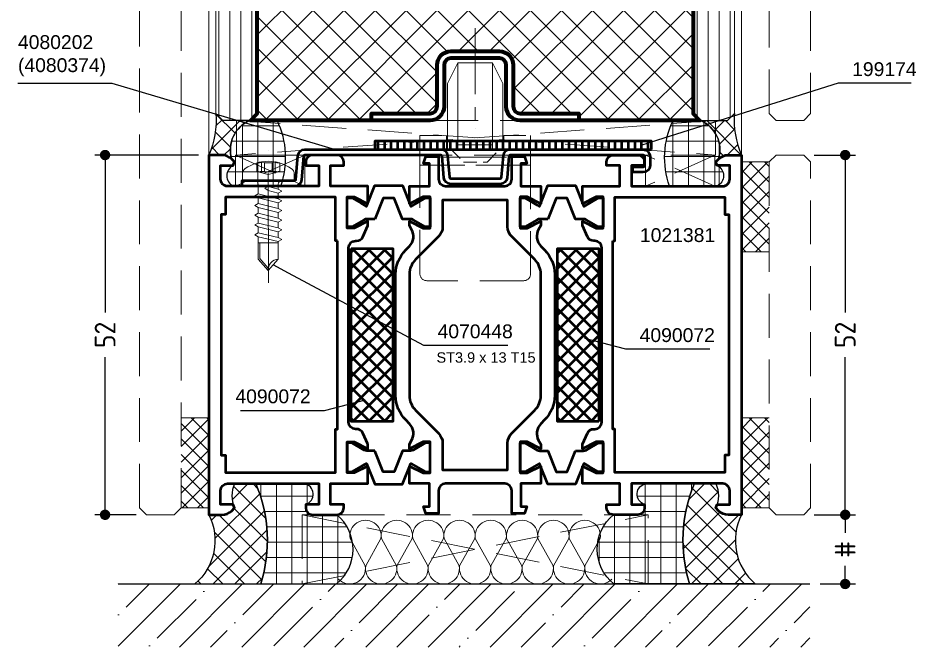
# Model space of a CAD drawing. Header units: millimetres. Extents: x 40 to 170, y 78 to 225.
# Drawn here: x 40.4 to 170.2, y 77.9 to 168.8 of the extents above; entities that cross this region are included whole.
import ezdxf

# ---------------------------------------------------------------- set-up
doc = ezdxf.new("R2010")
doc.units = ezdxf.units.MM
doc.linetypes.add('CENTER', pattern=[50.800000000000004, 31.75, -6.35, 6.35, -6.35])
doc.linetypes.add('HIDDEN', pattern=[9.524999999999999, 6.35, -3.175])
for name, color, linetype, lineweight in [('AM_5', 3, 'Continuous', 25), ('AM_C', 50, 'Continuous', 50), ('AM_S', 80, 'Continuous', 50), ('Cent3', 70, 'CENTER', 18), ('CHide3', 70, 'HIDDEN', 18), ('CHide4', 10, 'HIDDEN', 13), ('Cont2', 2, 'Continuous', 25), ('Cont3', 70, 'Continuous', 18), ('Cont4', 10, 'Continuous', 13)]:
    doc.layers.add(name, color=color, linetype=linetype, lineweight=lineweight)
doc.styles.add('HBS_DIMTEXTSTYLE', font='isocp.shx')
doc.styles.add('SWISSL', font='swissl.ttf')
doc.dimstyles.new('Konstruktionsschnitt 1-1$0', dxfattribs={"dimtxt": 3, "dimasz": 1.5, "dimexe": 1.5, "dimexo": 1.5, "dimgap": 1.5, "dimtad": 0, "dimdsep": 46, "dimtxsty": 'HBS_DIMTEXTSTYLE', "dimblk": 'PUNKT', "dimcen": 0, "dimclrd": 3, "dimclre": 3, "dimclrt": 2, "dimadec": 1, "dimazin": 2, "dimtfac": 0.7, "dimtofl": 0, "dimtmove": 0, "dimatfit": 3, "dimfxl": 0, "dimtolj": 1, "dimtzin": 0, "dimarcsym": 0})
pattern_1 = [(225, (232.3260285917245, 587.9548607418653), (0.1767766952966369, -0.1767766952966369), []), (314.9999999999999, (232.3260285917245, 587.9548607418653), (0.1767766952966369, 0.1767766952966369), [])]
pattern_2 = [(225, (588.4468383843002, -60.14952714508494), (1.347038418160373, -1.347038418160373), []), (315, (588.4468383843002, -60.14952714508494), (1.347038418160373, 1.347038418160373), [])]
pattern_3 = [(270, (588.4468383843002, -60.14952714508494), (2.2225, -3.581334804802809e-16), []), (360, (588.4468383843002, -60.14952714508494), (3.581334804802809e-16, 2.2225), [])]
pattern_4 = [(180, (-106.7504981648923, -0.3340884746119244), (-1.259166020002263e-15, -2.2225), []), (270, (-106.7504981648923, -0.3340884746119244), (2.2225, -1.395254895557513e-15), [])]
pattern_5 = [(225, (-106.7504981648923, -0.3340884746119244), (1.571544821187101, -1.571544821187103), []), (314.9999999999999, (-106.7504981648923, -0.3340884746119244), (1.571544821187103, 1.571544821187101), [])]

# ---------------------------------------------------------------- blocks, each defined once
blk = doc.blocks.new('WS4070448')
at = {"layer": 'Cent3', "ltscale": 0.5}
blk.add_line((8.05132409938463, -14.39948361255352), (8.067256921116496, 4.660640918678553), dxfattribs=at)
at = {"layer": 'CHide4', "ltscale": 0.3}
for p, q in [((7.095590298616457, 1.693974918678634), (7.095590298616457, 3.078670647065735)), ((7.507789093673637, 1.693974918678634), (7.507789093673637, 2.967171702408848)), ((8.626724748559354, 1.693974918678634), (8.626724748559354, 2.967171702408848)), ((9.03892354361642, 1.693974918678634), (9.03892354361642, 3.078670647065735))]:
    blk.add_line(p, q, dxfattribs=at)
for points in [[(6.41725767111646, 2.920991849600028), (6.41725767111646, 1.693974918678606)], [(9.717256171116475, 2.920991849600028), (9.717256171116475, 1.693974918678606)], [(6.41725767111646, 1.693974918678606), (8.067256921116524, 1.251858952129083)], [(9.717256171116475, 1.693974918678606), (8.067256921116524, 1.251858952129083)]]:
    blk.add_lwpolyline(points, dxfattribs=at)
for centre, radius, start, end in [((6.477833716567631, 4.198323827732139), 1.278767547148902, 267.2848457777188, 298.8872446147258), ((8.067256921116524, 5.853135295953763), 2.939692180009696, 250.6988425741186, 289.3011574258814), ((9.656680125665417, 4.198323827732139), 1.278767547148902, 241.1127553852742, 272.7151542222811), ((6.756423984866416, 2.851153472017387), 1.205859026872558, 253.6642630842155, 286.3357369157983), ((8.067256921116638, 11.77548796901581), 10.12822992478941, 264.4947782301543, 275.5052217698424), ((9.378089857366632, 2.851153472017955), 1.205859026873062, 253.6642630842089, 286.3357369157813)]:
    blk.add_arc(centre, radius, start, end, dxfattribs=at)
at = {"layer": 'Cont4'}
for p, q in [((6.617256921116478, -8.639359081321516), (6.617256921116478, -11.00311480052579)), ((6.617256921116478, -8.639359081321516), (9.51725692111657, -8.639359081321516)), ((9.51725692111657, -11.00311480052579), (9.51725692111657, -8.639359081321516)), ((6.617256921116478, -11.00311480052579), (8.067256921116524, -12.63935908132152)), ((8.067256921116524, -12.63935908132152), (9.51725692111657, -11.00311480052579))]:
    blk.add_line(p, q, dxfattribs=at)
blk.add_lwpolyline([(11.39017358778315, 2.114399939326205, 0.3148562194916155), (4.744340254449895, 2.114399939326205, 0.244911807885714), (4.317256921116524, 1.294786315076664), (4.317256921116524, 0.3606409186785697), (11.81725692111652, 0.3606409186785697), (11.81725692111652, 1.294786315076664, 0.244911807885716), (11.39017358778315, 2.114399939326205, 0.1382912330068625)], format="xyb", dxfattribs=at)
for points in [[(6.117256921116507, -1.139359081321317), (6.617256921116507, -1.428034215916085), (8.067256921116552, -1.08419660353465), (8.567256921116552, -0.707357978585577), (8.067256921116552, -0.5068463343449991), (6.617256921116507, -0.8506839467264342)], [(6.117256921116478, -2.539359081321294), (6.617256921116478, -2.828034215916063), (9.517256921116598, -2.140358991153079), (10.0172569211166, -1.851683856558196), (9.517256921116598, -1.563008721963428), (6.617256921116478, -2.250683946726411)], [(6.117256921116478, -3.939359081321271), (6.617256921116478, -4.22803421591604), (9.517256921116598, -3.540358991153056), (10.0172569211166, -3.251683856558287), (9.517256921116598, -2.963008721963405), (6.617256921116478, -3.650683946726502)], [(6.117256921116478, -5.339359081321362), (6.617256921116478, -5.628034215916131), (9.51725692111657, -4.940358991153147), (10.01725692111657, -4.651683856558265), (9.51725692111657, -4.363008721963496), (6.617256921116478, -5.05068394672648)], [(6.117256921116478, -6.739359081321339), (6.617256921116478, -7.028034215916108), (9.51725692111657, -6.340358991153124), (10.01725692111657, -6.051683856558356), (9.51725692111657, -5.763008721963473), (6.617256921116478, -6.450683946726571)], [(6.117256921116478, -8.13935908132143), (6.617256921116478, -8.428034215916199), (9.51725692111657, -7.740358991153215), (10.01725692111657, -7.451683856558333), (9.51725692111657, -7.163008721963564), (6.617256921116478, -7.850683946726548)]]:
    blk.add_lwpolyline(points, close=True, dxfattribs=at)
for points in [[(6.617256921116478, -0.1393590813214303), (6.617256921116507, -0.8506839467264342)], [(9.51725692111657, -0.1393590813214303), (9.517256921116598, -1.563008721963428)], [(6.617256921116507, -1.428034215916085), (6.617256921116507, -1.850683946726662)], [(6.617256921116507, -1.428034215915972), (6.617256921116478, -2.250683946726411)], [(6.617256921116507, -1.428034215916085), (6.617256921116478, -2.250683946726411)], [(9.517256921116598, -2.140358991153079), (9.517256921116598, -2.963008721963405)], [(6.617256921116478, -2.828034215916063), (6.617256921116478, -3.650683946726389)], [(9.517256921116598, -3.540358991153056), (9.51725692111657, -4.363008721963496)], [(6.617256921116478, -4.22803421591604), (6.617256921116478, -5.05068394672648)], [(9.51725692111657, -4.940358991153147), (9.51725692111657, -5.763008721963473)], [(6.617256921116478, -5.628034215916131), (6.617256921116478, -6.450683946726457)], [(9.51725692111657, -6.340358991153124), (9.51725692111657, -7.163008721963564)], [(6.617256921116478, -7.028034215916108), (6.617256921116478, -7.850683946726548)], [(9.51725692111657, -7.740358991153215), (9.51725692111657, -8.63935908132143)], [(6.617256921116478, -8.428034215916199), (6.617256921116478, -8.63935908132143)], [(9.26725692111657, -8.63935908132143), (9.26725692111657, -10.88653788598694), (8.100687889319289, -12.28495534589953)], [(6.617256921116478, -9.828034215916176), (6.617256921116478, -10.65068394672662)], [(9.51725692111657, -9.140358991153192), (9.51725692111657, -9.963008721963632)]]:
    blk.add_lwpolyline(points, dxfattribs=at)
for centre, radius, start, end in [((6.117256921116478, -0.1393590813214303), 0.5, 0, 90), ((10.01725692111657, -0.1393590813214303), 0.5, 90, 180), ((6.60877064716945, -12.47123468863523), 1.46814441479989, 353.4243546898833, 89.66881296982747)]:
    blk.add_arc(centre, radius, start, end, dxfattribs=at)
blk = doc.blocks.new('PUNKT')
at = {"color": 0, "linetype": 'Continuous'}
blk.add_line((-0.5, 0), (-1, 0), dxfattribs=at)
at = {"color": 0, "linetype": 'Continuous', "const_width": 0.5}
blk.add_lwpolyline([(-0.25, 0, 1), (0.25, 0, 1)], format="xyb", close=True, dxfattribs=at)
blk = doc.blocks.new('*D18')
at = {"layer": 'AM_5', "color": 3, "lineweight": -2, "transparency": 16777216}
for p, q in [((155.4564788513501, 148.9751179705628), (161.4564788513503, 148.9751179705628)), ((159.9564788513503, 147.4751179705628), (159.9564788513503, 126.2154285514222)), ((159.9564788513503, 98.4751179705608), (159.9564788513503, 119.7352513860679)), ((155.4564788513502, 96.9751179705608), (161.4564788513503, 96.97511797056079))]:
    blk.add_line(p, q, dxfattribs=at)
at = {"layer": 'AM_5', "color": 3, "lineweight": -2, "transparency": 16777216, "xscale": 1.5, "yscale": 1.5, "zscale": 1.5}
for p, rotation in [((159.9564788513503, 148.9751179705628), 90), ((159.9564788513503, 96.9751179705608), 270)]:
    blk.add_blockref('PUNKT', p, dxfattribs=dict(at, rotation=rotation))
at = {"layer": 'AM_5', "color": 2, "transparency": 16777216, "insert": (159.9564788513502, 122.975339968745), "char_height": 3, "attachment_point": 5, "rotation": 90, "style": 'HBS_DIMTEXTSTYLE'}
blk.add_mtext('\\A1;52', dxfattribs=at)
blk = doc.blocks.new('ESG 6_V')
at = {"layer": 'Cont3'}
h = blk.add_hatch(dxfattribs=at)
h.set_pattern_fill('LINE', color=256, scale=0.5, angle=89.99999999999999, style=0)
h.set_pattern_definition([(90, (-305.9269150891612, -507.866033323357), (-1.5875, 4.497021500008084e-16), [])])
h.paths.add_polyline_path([(3.000000000000057, 54.50135724474069), (3, 1), (2, 0), (-2, 0), (-3, 1), (-2.999999999999943, 54.50135724474057)])
blk.add_lwpolyline([(3.000000000000057, 54.50135724474069), (3, 1), (2, 0), (-2, 0), (-3, 1), (-2.999999999999943, 54.50135724474057)], dxfattribs=at)
blk = doc.blocks.new('AL_ABH_24')
at = {"layer": 'Cont4'}
h = blk.add_hatch(dxfattribs=at)
h.set_pattern_fill('ANSI37', color=256, scale=2, angle=-180, style=0)
h.set_pattern_definition(pattern_1)
h.paths.add_polyline_path([(-12, -4.500000000000057), (-11.75, -4.500000000000057), (-11.75, -0.5000000000000568), (-12, -0.5000000000000568)])
h = blk.add_hatch(dxfattribs=at)
h.set_pattern_fill('ANSI37', color=256, scale=2, angle=-180, style=0)
h.set_pattern_definition(pattern_1)
h.paths.add_polyline_path([(12, -0.5), (11.75, -0.5), (11.75, -4.5), (12, -4.5)])
at = {"layer": 'Cont3'}
for points in [[(11.75, -4.5), (11.75, 0), (-11.75, -5.684341886080801e-14), (-11.75, -4.500000000000057), (-10.17916262542713, -5.126770074544822), (-9.250000000000004, -8.000000000000057), (9.25, -8), (10.17916262542713, -5.126770074544766)], [(11.25, -4.161170208908629), (11.25, -0.5), (-11.25, -0.5000000000000568), (-11.25, -4.161170208908686), (-9.775696835389798, -4.749422767284102), (-8.886198386153982, -7.500000000000057), (8.886198386153978, -7.5), (9.775696835389795, -4.749422767284159)]]:
    blk.add_lwpolyline(points, close=True, dxfattribs=at)
at = {"layer": 'Cont4'}
for points in [[(-11.75, -0.5000000000000568), (-11.75, -4.500000000000057), (-12, -4.500000000000057), (-12, -0.5000000000000568)], [(11.75, -0.5), (11.75, -4.5), (12, -4.5), (12, -0.5)]]:
    blk.add_lwpolyline(points, close=True, dxfattribs=at)
blk = doc.blocks.new('PL30_Glas_76_SYM_NGFK')
at = {"layer": 'Cont3', "lineweight": 70}
h = blk.add_hatch(dxfattribs=at)
h.set_pattern_fill('LINE', color=256, angle=90, style=0)
h.set_pattern_definition([(90, (-271.4269150891612, -507.8660333233571), (-3.175, 1.944126793646423e-16), [])])
h.paths.add_polyline_path([(-7.500000000000114, 54.50135724474046), (-7.499999999999993, 17), (7.500000000000007, 16.99999999999989), (7.499999999999886, 54.50135724474046)])
at = {"layer": 'Cont4'}
h = blk.add_hatch(dxfattribs=at)
h.set_pattern_fill('ANSI37', color=256, scale=0.5, angle=-2.544443745170813e-14, style=0)
h.set_pattern_definition([(45.00000000000002, (-338.9549189137359, -274.6219251224307), (2.245064030267289, -2.245064030267288), []), (315, (-338.9549189137359, -274.6219251224307), (-2.245064030267288, -2.245064030267289), [])])
h.paths.add_polyline_path([(-31.50000000000005, 30.5), (-31.25000000000016, 30.5), (-29.67916262542717, 29.87322992545523), (-28.75000000000006, 27), (-10.24999999999993, 27), (-9.320837374572925, 29.87322992545512), (-7.749999999999936, 30.5), (-7.499999999999993, 30.5), (-7.499999999999993, 17), (7.500000000000007, 16.99999999999989), (7.5, 30.49999999999989), (7.75, 30.49999999999989), (9.320837374572875, 29.87322992545512), (10.25, 26.99999999999989), (28.75, 26.99999999999989), (29.67916262542713, 29.87322992545512), (31.25000000000012, 30.49999999999989), (31.50000000000001, 30.49999999999989), (31.50000000000001, 1), (32.50000000000001, 0), (15, 0), (15, 1), (6.5, 1, -0.4142135623730951), (5.500000000000014, 2), (5.500000000000014, 7.999999999999886, 0.4142135623730951), (3.500000000000014, 9.999999999999886), (-3.499999999999996, 9.999999999999886, 0.4142135623730951), (-5.499999999999996, 7.999999999999886), (-5.499999999999993, 2, -0.4142135623730951), (-6.499999999999993, 1), (-14.99999999999999, 1), (-14.99999999999999, 0), (-32.50000000000006, 0), (-31.50000000000005, 1.000000000000114)])
at = {"layer": 'Cont3', "lineweight": 70}
for points in [[(-7.500000000000114, 54.50135724474046), (-7.499999999999993, 17), (7.500000000000007, 16.99999999999989), (7.499999999999886, 54.50135724474046)], [(-31.50000000000005, 36.99999999998511), (-31.50000000000005, 0.999999999985107), (-32.50000000000006, 0), (-14.99999999999999, 0)], [(15, 0), (32.50000000000001, 0), (31.50000000000001, 0.999999999985107), (31.50000000000001, 36.99999999998511)]]:
    blk.add_lwpolyline(points, dxfattribs=at)
blk.add_lwpolyline([(15, 0), (15, 1), (6.5, 1, -0.414213562373095), (5.500000000000014, 2), (5.500000000000014, 7.999999999999886, 0.414213562373095), (3.500000000000014, 9.999999999999886), (-3.499999999999996, 9.999999999999886, 0.414213562373095), (-5.499999999999996, 7.999999999999886), (-5.499999999999993, 2, -0.414213562373095), (-6.499999999999993, 1), (-14.99999999999999, 1), (-14.99999999999999, 0), (-6.499999999999993, 0, 0.414213562373095), (-4.499999999999993, 2), (-4.499999999999996, 7.999999999999886, -0.414213562373095), (-3.499999999999996, 8.999999999999886), (3.500000000000014, 8.999999999999886, -0.414213562373095), (4.500000000000014, 7.999999999999886), (4.500000000000014, 2, 0.414213562373095), (6.5, 0)], format="xyb", close=True, dxfattribs=at)
at = {"xscale": -1}
blk.add_blockref('ESG 6_V', (-34.50000000000006, -5.684341886080801e-13), dxfattribs=at)
blk.add_blockref('ESG 6_V', (34.50000000000001, -1.13686837721616e-13))
at = {"layer": 'Cont3', "lineweight": 70, "xscale": -1}
blk.add_blockref('AL_ABH_24', (-19.50000000000005, 35), dxfattribs=at)
at = {"layer": 'Cont3', "lineweight": 70}
blk.add_blockref('AL_ABH_24', (19.50000000000001, 34.99999999999989), dxfattribs=at)
blk = doc.blocks.new('PL_VERSCH_F_W1_VERD')
at = {"layer": 'Cent3', "ltscale": 0.3}
blk.add_line((-5, -1.149999999994179), (5.000000000000007, -1.149999999994179), dxfattribs=at)
blk.add_lwpolyline([(1.4210854715202e-14, 17.5), (0, 2.988143633357822), (0, 2.988143633357822)], dxfattribs=at)
at = {"layer": 'CHide4', "ltscale": 0.5}
for points in [[(-7.999999999998636, 2), (-4.149999999998727, 2), (-4.149999999998727, 0), (-7.999999999998636, 0)], [(4.150000000001455, 2), (8, 2), (8.000000000000007, 0), (4.150000000001462, 0)], [(-7.999999999998636, 1.091393642127514e-11), (8.000000000000007, 0), (8.000000000000007, -2.300000000001091), (-8, -2.300000000001091)]]:
    blk.add_lwpolyline(points, close=True, dxfattribs=at)
at = {"layer": 'CHide4', "ltscale": 0.3}
blk.add_lwpolyline([(3.550000000004736, 1.818989403545856e-12), (-3.549999999996771, 1.818989403545856e-12), (-1.699999999996862, -1.850000000000364), (1.700000000003691, -1.850000000000364)], close=True, dxfattribs=at)
at = {"layer": 'CHide4'}
blk.add_lwpolyline([(-8, -2.300000000001091), (8.000000000000007, -2.300000000001091), (8.000000000000007, -18.00000000000006, -0.414213562373095), (7.000000000000007, -19.00000000000006), (-7, -19.00000000000006, -0.414213562373095), (-7.999999999999993, -18.00000000000006)], format="xyb", close=True, dxfattribs=at)
at = {"layer": 'Cont3'}
for points in [[(-4, 0), (-2.498889300106839, 0), (-2.498889300106839, 12.5), (-4, 9.498484848485532)], [(-2.498889300106839, 12.5), (2.498889300106846, 12.5), (2.498889300106839, 0.6276951937343256), (-2.498889300106839, 0.6276951937343256)], [(4.000000000000007, 0), (2.498889300106846, 0), (2.498889300106846, 12.5), (4, 9.498484848485532)]]:
    blk.add_lwpolyline(points, close=True, dxfattribs=at)
blk = doc.blocks.new('*D31')
at = {"layer": 'AM_5', "color": 3, "lineweight": -2, "transparency": 16777216}
for p, q in [((66.45647861572289, 148.9751179705628), (51.4564786157229, 148.9751179705629)), ((52.9564786157229, 147.4751179705629), (52.95647861572289, 126.21520655324)), ((52.95647861572289, 98.47511797056285), (52.95647861572289, 119.7350293878857)), ((57.45647861572289, 96.97511797056285), (51.45647861572289, 96.97511797056285))]:
    blk.add_line(p, q, dxfattribs=at)
at = {"layer": 'AM_5', "color": 3, "lineweight": -2, "transparency": 16777216, "xscale": 1.5, "yscale": 1.5, "zscale": 1.5}
for p, rotation in [((52.9564786157229, 148.9751179705629), 90), ((52.95647861572289, 96.97511797056285), 270)]:
    blk.add_blockref('PUNKT', p, dxfattribs=dict(at, rotation=rotation))
at = {"layer": 'AM_5', "color": 2, "transparency": 16777216, "insert": (52.95647861572287, 122.9751179705628), "char_height": 3, "attachment_point": 5, "rotation": 90, "style": 'HBS_DIMTEXTSTYLE'}
blk.add_mtext('\\A1;52', dxfattribs=at)
blk = doc.blocks.new('*S125')
at = {"layer": 'AM_5', "color": 3}
for p, q in [((40.36245281803109, 159.3636660231898), (53.95647861572287, 159.3636660231898)), ((53.95647861572287, 159.3636660231898), (83.83311948576839, 150.487121325693))]:
    blk.add_line(p, q, dxfattribs=at)
at = {"layer": 'AM_5', "color": 3, "linetype": 'Continuous'}
blk.add_line((83.83311948576839, 150.4871213256929), (86.22958522563994, 149.7751157374972), dxfattribs=at)
at = {"layer": 'AM_5', "color": 2, "insert": (40.36245281803109, 160.3636660231898), "char_height": 2, "attachment_point": 7, "style": 'SWISSL'}
blk.add_mtext('4080202\\P(4080374)', dxfattribs=at)
blk = doc.blocks.new('*S126')
at = {"layer": 'AM_5', "color": 3}
for p, q in [((158.9564788513502, 159.3636660231898), (132.8003096831107, 151.1162616008103)), ((169.4778637800671, 159.3636660231898), (158.9564788513502, 159.3636660231898))]:
    blk.add_line(p, q, dxfattribs=at)
at = {"layer": 'AM_5', "color": 3, "linetype": 'Continuous'}
blk.add_line((132.8003096831107, 151.1162616008103), (130.4160276578453, 150.3644642717407), dxfattribs=at)
at = {"layer": 'AM_5', "color": 2, "insert": (160.9564788513502, 160.3636660231897), "char_height": 2, "attachment_point": 7, "style": 'SWISSL'}
blk.add_mtext('199174', dxfattribs=at)
blk = doc.blocks.new('*S127')
at = {"layer": 'AM_5', "color": 3, "linetype": 'Continuous'}
blk.add_line((79.48206625549724, 131.9142675801369), (77.27752009577563, 133.0932401114779), dxfattribs=at)
at = {"layer": 'AM_5', "color": 3}
for p, q in [((99.02481944021963, 121.4629694342753), (79.48206625549724, 131.9142675801369)), ((111.1701011781694, 121.4629694342753), (99.02481944021963, 121.4629694342753))]:
    blk.add_line(p, q, dxfattribs=at)
at = {"layer": 'AM_5', "color": 2, "insert": (101.0248194402196, 122.4629694342753), "char_height": 2, "attachment_point": 7, "style": 'SWISSL'}
blk.add_mtext('4070448', dxfattribs=at)
blk = doc.blocks.new('ZAHL links')
at = {"layer": 'AM_5', "color": 2, "style": 'SWISSL'}
blk.add_attdef('XXX', (1.84597157883707, -2.499647748309663), '', height=1.5, dxfattribs=at)
blk = doc.blocks.new('*S128')
at = {"layer": 'AM_5', "color": 3, "linetype": 'Continuous'}
blk.add_line((124.718315360287, 121.8276662903996), (122.2980029885763, 122.4538356152185), dxfattribs=at)
at = {"layer": 'AM_5', "color": 3}
for p, q in [((128.240134407917, 120.9165214807607), (124.718315360287, 121.8276662903996)), ((140.3759117331037, 120.9165214807607), (128.240134407917, 120.9165214807607))]:
    blk.add_line(p, q, dxfattribs=at)
at = {"layer": 'AM_5', "color": 2, "insert": (130.240134407917, 121.9165214807607), "char_height": 2, "attachment_point": 7, "style": 'SWISSL'}
blk.add_mtext('4090072', dxfattribs=at)
blk = doc.blocks.new('*S129')
at = {"layer": 'AM_5', "color": 3}
for p, q in [((84.6728228235296, 112.0702071743939), (88.19464187115965, 112.9813519840328)), ((72.5370454983429, 112.0702071743939), (84.6728228235296, 112.0702071743939))]:
    blk.add_line(p, q, dxfattribs=at)
at = {"layer": 'AM_5', "color": 3, "linetype": 'Continuous'}
blk.add_line((88.19464187115965, 112.9813519840328), (90.61495424287034, 113.6075213088517), dxfattribs=at)
at = {"layer": 'AM_5', "color": 2, "insert": (82.6728228235296, 113.0702071743939), "char_height": 2, "attachment_point": 9, "style": 'SWISSL'}
blk.add_mtext('4090072', dxfattribs=at)
blk = doc.blocks.new('*D54')
at = {"layer": 'AM_5', "color": 3, "lineweight": -2, "transparency": 16777216}
for p, q in [((155.4564788513502, 96.9751179705608), (161.4564788513502, 96.97511797056079)), ((159.9564788513502, 95.4751179705608), (159.9564788513502, 94.37511797056285)), ((159.9564788513502, 88.47511797056285), (159.9564788513502, 89.57511797056284)), ((156.3579470239667, 86.97511797056285), (161.4564788513502, 86.97511797056283))]:
    blk.add_line(p, q, dxfattribs=at)
at = {"layer": 'AM_5', "color": 3, "lineweight": -2, "transparency": 16777216, "xscale": 1.5, "yscale": 1.5, "zscale": 1.5}
for p, rotation in [((159.9564788513502, 96.9751179705608), 90), ((159.9564788513502, 86.97511797056285), 270)]:
    blk.add_blockref('PUNKT', p, dxfattribs=dict(at, rotation=rotation))
at = {"layer": 'AM_5', "color": 2, "transparency": 16777216, "insert": (159.9564788513502, 91.97511797056286), "char_height": 3, "attachment_point": 5, "rotation": 90, "style": 'HBS_DIMTEXTSTYLE'}
blk.add_mtext('\\A1;#', dxfattribs=at)
blk = doc.blocks.new('WI1021381')
for points in [[(23.00000000000003, 10.20044399636404), (22.26645320713587, 11.81424694066521, 0.2941076150573526), (21.35608672967325, 12.40044399636403), (21.20000000000002, 12.40044399636403, -0.414213562373095), (20.20000000000002, 13.40044399636403), (20.20000000000003, 38.60044399636404, -0.414213562373095), (21.20000000000003, 39.60044399636404), (21.35608672967327, 39.60044399636404, 0.2941076150573527), (22.26645320713587, 40.18664105206286), (23.00000000000003, 41.80044399636403), (23.00000000000003, 42.45044499636401), (21.00000000000003, 41.45044499636401), (20.00000000000003, 41.45044499636401), (20.00000000000003, 45.95044499636401), (21.00000000000003, 45.95044499636401), (23.00000000000003, 44.95044499636401), (23.00000000000003, 47.50044399636402), (17.60000000000002, 47.50044399636402), (17.60000000000002, 50.50044399636402), (19.50000000000003, 50.50044399636402), (19.50000000000003, 51.00044399636402, 0.414213562373095), (18.50000000000003, 52.00044399636402), (15.00000000000006, 52.00044399636402, 0.414213562373095), (14.00000000000006, 51.00044399636402), (14.00000000000006, 50.50044399636402), (15.90000000000003, 50.50044399636402), (15.90000000000003, 47.50044399636402), (2.700000000000074, 47.50044399636399, -0.4142135623731083), (1.700000000000074, 48.50044399636405), (1.700000000000045, 50.50044399636399), (3.500000000000028, 50.50044399636399), (3.712132034356216, 51.01257603071982), (3.310050506339053, 51.41465755873696, 0.198912367379658), (1.895836943965719, 52.00044399636399), (2.842170943040401e-14, 52.00044399636399), (2.842170943040401e-14, 0.0004439963640194833), (1.895836943965719, 0.0004439963640194833, 0.198912367379658), (3.310050506339053, 0.5862304339910551), (3.712132034356216, 0.9883119620081899), (3.500000000000028, 1.500443996364019), (1.700000000000045, 1.500443996364019), (1.700000000000074, 3.500443996363963, -0.4142135623731083), (2.700000000000074, 4.500443996364019), (15.90000000000003, 4.500443996364019), (15.90000000000003, 1.500443996364019), (14.00000000000006, 1.500443996364048), (14.00000000000006, 1.000443996364019, 0.414213562373095), (15.00000000000006, 0.0004439963640194833), (18.50000000000003, 0.0004439963640194833, 0.414213562373095), (19.50000000000003, 1.000443996364019), (19.50000000000003, 1.500443996364019), (17.60000000000002, 1.500443996364019), (17.60000000000002, 4.500443996364048), (23.00000000000003, 4.500443996364019), (23.00000000000003, 7.050442996364033), (21.00000000000003, 6.050442996364033), (20.00000000000003, 6.050442996364033), (20.00000000000003, 10.55044299636403), (21.00000000000003, 10.55044299636403), (23.00000000000003, 9.550442996364033), (23.00000000000003, 10.20044399636404)], [(54.00000000000105, 10.20044399636404), (54.73354679286521, 11.81424694066521, -0.2941076150573526), (55.64391327032783, 12.40044399636403), (55.80000000000106, 12.40044399636403, 0.414213562373095), (56.80000000000106, 13.40044399636403), (56.80000000000105, 38.60044399636404, 0.414213562373095), (55.80000000000105, 39.60044399636404), (55.64391327032781, 39.60044399636404, -0.2941076150573527), (54.73354679286521, 40.18664105206286), (54.00000000000105, 41.80044399636403), (54.00000000000105, 42.45044499636401), (56.00000000000105, 41.45044499636401), (57.00000000000105, 41.45044499636401), (57.00000000000105, 45.95044499636401), (56.00000000000105, 45.95044499636401), (54.00000000000105, 44.95044499636401), (54.00000000000105, 47.50044399636402), (59.40000000000106, 47.50044399636402), (59.40000000000106, 50.50044399636402), (57.50000000000105, 50.50044399636402), (57.50000000000105, 51.00044399636402, -0.414213562373095), (58.50000000000105, 52.00044399636402), (62.00000000000102, 52.00044399636402, -0.414213562373095), (63.00000000000102, 51.00044399636402), (63.00000000000102, 50.50044399636402), (61.10000000000105, 50.50044399636402), (61.10000000000105, 47.50044399636402), (74.300000000001, 47.50044399636399, 0.4142135623731083), (75.300000000001, 48.50044399636405), (75.30000000000103, 50.50044399636399), (73.50000000000105, 50.50044399636399), (73.28786796564486, 51.01257603071982), (73.68994949366203, 51.41465755873696, -0.198912367379658), (75.10416305603536, 52.00044399636399), (77.00000000000105, 52.00044399636399), (77.00000000000105, 0.0004439963640194833), (75.10416305603536, 0.0004439963640194833, -0.198912367379658), (73.68994949366203, 0.5862304339910551), (73.28786796564486, 0.9883119620081899), (73.50000000000105, 1.500443996364019), (75.30000000000103, 1.500443996364019), (75.300000000001, 3.500443996363963, 0.4142135623731083), (74.300000000001, 4.500443996364019), (61.10000000000105, 4.500443996364019), (61.10000000000105, 1.500443996364019), (63.00000000000102, 1.500443996364048), (63.00000000000102, 1.000443996364019, -0.414213562373095), (62.00000000000102, 0.0004439963640194833), (58.50000000000105, 0.0004439963640194833, -0.414213562373095), (57.50000000000105, 1.000443996364019), (57.50000000000105, 1.500443996364019), (59.40000000000106, 1.500443996364019), (59.40000000000106, 4.500443996364048), (54.00000000000105, 4.500443996364019), (54.00000000000105, 7.050442996364033), (56.00000000000105, 6.050442996364033), (57.00000000000105, 6.050442996364033), (57.00000000000105, 10.55044299636403), (56.00000000000105, 10.55044299636403), (54.00000000000105, 9.550442996364033), (54.00000000000105, 10.20044399636404)], [(23.99193552738153, 42.75044492370147), (22.86621800000003, 42.75044499636402, 0.1316519999999985), (22.466218, 42.64326499636399), (20.66076951545868, 41.60088899272804), (20.00000000000003, 41.60088899272804), (20.00000000000004, 45.80088899272803), (20.66076951545871, 45.80088899272803), (22.00000000000004, 45.02768391197116), (22.487882, 44.745116996364), (22.78675653392786, 44.5725622141453), (23.99999947261851, 47.57544506902655), (27.99999952738155, 47.57544506902655), (29.21324346607219, 44.5725622141453), (31.33923048454137, 45.80088899272808), (32.00000000000004, 45.80088899272808), (32.00000000000003, 41.60088899272809), (31.33923048454137, 41.60088899272809), (29.53378200000002, 42.64326499636399, 0.1316519999999962), (29.13378200000002, 42.75044499636402), (28.00806347261849, 42.75044492370147), (26.78588452738155, 45.7754450690266), (25.21411447261848, 45.7754450690266)], [(48.99193529226831, 42.75000316092076), (47.86621776488681, 42.75000323358331, 0.1316519999999985), (47.46621776488678, 42.64282323358328), (45.66076928034546, 41.60044722994733), (44.99999976488681, 41.60044722994733), (44.99999976488682, 45.80044722994732), (45.66076928034549, 45.80044722994732), (46.99999976488682, 45.02724214919045), (47.48788176488678, 44.74467523358329), (47.78675629881464, 44.57212045136459), (48.99999923750529, 47.57500330624584), (52.99999929226833, 47.57500330624584), (54.21324323095897, 44.57212045136459), (56.33923024942816, 45.80044722994737), (56.99999976488682, 45.80044722994737), (56.99999976488681, 41.60044722994738), (56.33923024942816, 41.60044722994738), (54.5337817648868, 42.64282323358328, 0.1316519999999962), (54.13378176488681, 42.75000323358331), (53.00806323750527, 42.75000316092076), (51.78588429226834, 45.77500330624589), (50.21411423750526, 45.77500330624589)], [(48.0000000000002, 34.75736011581807, 0.1989123673796518), (47.12132034355984, 36.87868045937762), (43.78578667629102, 40.21421412664643, -0.1989123673796573), (43.20000023866412, 41.62842768901953), (43.20000023866397, 45.50000056427322), (33.79999976133713, 45.50000056427325), (33.79999976133709, 41.62842768901947, -0.1989123673796575), (33.2142133237102, 40.21421412664637), (29.87867965644138, 36.87868045937756, 0.1989123673796519), (29.00000000000101, 34.75736011581799), (29.00000000000084, 17.24264044845512, 0.198912367379652), (29.87867965644115, 15.12132010489555), (33.21421332370991, 11.78578643762665, -0.1989123673796575), (33.79999976133678, 10.37157287525355), (33.79999976133762, 6.499999999999659), (43.20000023866334, 6.499999999999631), (43.2000002386638, 10.37157287525338, -0.1989123673796576), (43.78578667629074, 11.78578643762646), (47.12132034355962, 15.1213201048952, 0.1989123673796522), (48.00000000000001, 17.24264044845475)], [(23.99193552738152, 9.250443069026566), (22.86621800000003, 9.250442996364022, -0.1316519999999985), (22.46621799999999, 9.35762299636405), (20.66076951545868, 10.399999), (20.00000000000002, 10.399999), (20.00000000000004, 6.199999000000012), (20.66076951545871, 6.199999000000012), (22.00000000000004, 6.973204080756879), (22.487882, 7.255770996364042), (22.78675653392785, 7.428325778582739), (23.99999947261851, 4.425442923701489), (27.99999952738154, 4.425442923701488), (29.21324346607218, 7.428325778582738), (31.33923048454137, 6.199998999999954), (32.00000000000004, 6.199998999999954), (32.00000000000003, 10.39999899999994), (31.33923048454137, 10.39999899999994), (29.53378200000001, 9.357622996364048, -0.1316519999999962), (29.13378200000002, 9.25044299636402), (28.00806347261848, 9.250443069026565), (26.78588452738155, 6.225442923701443), (25.21411447261847, 6.225442923701443)], [(53.00806452023832, 9.250443406649952), (54.13378204761982, 9.250443360184462, 0.1316519999999985), (54.53378204512562, 9.357623369493062), (56.33923050540935, 10.39999941514438), (57.00000002086801, 10.39999943052143), (57.00000011860799, 6.199999430521443), (56.33923060314932, 6.199999415144393), (55.00000010061441, 6.973204464735452), (54.51211809403872, 7.255771368988903), (54.21324355609526, 7.428326144252362), (53.00000068728598, 4.425443261137216), (49.00000063252295, 4.425443168051499), (47.78675662395094, 7.428325994698827), (45.66076963406667, 6.199999166641288), (45.000000118608, 6.199999151264237), (45.00000002086801, 10.39999915126422), (45.66076953632667, 10.39999916664128), (47.4662180451256, 9.357623205020747, 0.1316519999999962), (47.86621804761982, 9.250443214329291), (48.99193657500136, 9.250443313188915), (50.21411559063437, 6.225443196305644), (51.78588564539745, 6.225443232882979)]]:
    blk.add_lwpolyline(points, format="xyb", close=True)
blk.add_lwpolyline([(29.00000000000004, 10.20000054916025), (29.32034537889938, 10.75485179773716, 0.3394541713832507), (29.00250781993816, 13.16906481665234), (28.46446609406762, 13.70710654252287, -0.1989123673796583), (27.00000000000043, 17.24264044845563), (27.00000000000061, 34.75736011581751, -0.198912367379658), (28.46446609406787, 38.29289402175024), (29.00250781993842, 38.8309357476208, 0.3394541713832495), (29.32034537889967, 41.24514876653595), (29.00000023511454, 41.80000323358306), (29.00000000000024, 42.44999898379353), (31.00000000000024, 41.44999898379353), (32.00000000000026, 41.44999898379353), (32.00000000000026, 45.94999898379353), (31.00000000000024, 45.94999898379353), (29.00000000000024, 44.94999898379353), (29.00000000000024, 47.49999798379355), (31.90000023511456, 47.50000188179314), (31.90000023511455, 50.80000077457981), (31.01437063376615, 50.80000077457981), (31.37834086803231, 51.80000077457993), (33.20000011755734, 51.80000077457973), (33.20000011755742, 48.50000166930971, 0.4142135279415075), (34.2000000000007, 47.50000166930948), (42.80000023511408, 47.50000166930948, 0.414213527941391), (43.80000011755735, 48.50000166930948), (43.80000011755746, 51.8000007745797), (45.6216593670824, 51.80000077457984), (45.98562960134895, 50.80000077457973), (45.10000000000021, 50.80000077457981), (45.10000000000021, 47.50000188179314), (48.00000023511454, 47.49999798379355), (48.00000023511454, 44.94999898379353), (46.00000023511454, 45.94999898379353), (45.00000023511454, 45.94999898379353), (45.00000023511451, 41.44999898379353), (46.00000023511451, 41.44999898379353), (48.00000023511453, 42.44999898379353), (47.99999976488679, 41.80000323358331), (47.67965462110153, 41.24514876653603, 0.3394541713832515), (47.99749218006279, 38.83093574762086), (48.53553390593335, 38.29289402175033, -0.198912367379658), (50.00000000000061, 34.75736011581756), (50.00000000000043, 17.24264044845521, -0.1989123673796578), (48.53553390593309, 13.7071065425225), (47.99749218006254, 13.16906481665197, 0.33945417138325), (47.67965462110124, 10.75485179773679), (47.99999976488635, 10.19999733068968), (48.00000023511453, 9.550001580479574), (46.00000023511451, 10.55000158047957), (45.00000023511451, 10.55000158047957), (45.00000023511453, 6.050001580479574), (46.00000023511453, 6.050001580479574), (48.00000023511453, 7.050001580479574), (48.00000023511453, 4.50000258047956), (45.10000000000015, 4.499999667367206), (45.10000000000021, 1.200000774580445), (45.98562960134883, 1.200000774580559), (45.62165936708247, 0.2000007745803032), (43.80000011755739, 0.2000007745805021), (43.80000011755733, 3.499999879850776, 0.4142135279414259), (42.80000023511407, 4.499999879850776), (34.20000000000068, 4.499999879850776, 0.4142135279413912), (33.20000011755742, 3.499999879850776), (33.20000011755737, 0.2000007745805021), (31.37834086803235, 0.2000007745803885), (31.01437063376606, 1.200000774580474), (31.90000023511455, 1.200000774580445), (31.9000002351145, 4.499999667367035), (29.00000000000024, 4.50000258047956), (29.00000000000024, 7.050001580479574), (31.00000000000024, 6.050001580479574), (32.00000000000026, 6.050001580479574), (32.00000000000026, 10.55000158047957), (31.00000000000024, 10.55000158047957), (29.00000000000024, 9.550001580479574), (29.00000023511454, 10.19999733069005), (29.32034537889967, 10.75485179773716)], format="xyb")
for points in [[(18.60000000000002, 39.60044399636404), (18.30000000000003, 39.60044399636404), (18.30000000000003, 45.90044399636403), (2.40000000000002, 45.900443996364), (2.40000000000002, 43.400443996364), (1.800000000000011, 43.400443996364), (1.800000000000011, 8.600443996364014), (2.400000000000006, 8.600443996364014), (2.400000000000006, 6.100443996364014), (18.30000000000003, 6.100443996364014), (18.30000000000003, 12.400443996364), (18.60000000000002, 12.400443996364), (18.60000000000002, 39.60044399636404)], [(58.40000000000106, 39.60044399636404), (58.70000000000105, 39.60044399636404), (58.70000000000105, 45.90044399636403), (74.60000000000106, 45.900443996364), (74.60000000000106, 43.400443996364), (75.20000000000107, 43.400443996364), (75.20000000000107, 8.600443996364014), (74.60000000000107, 8.600443996364014), (74.60000000000107, 6.100443996364014), (58.70000000000105, 6.100443996364014), (58.70000000000105, 12.400443996364), (58.40000000000106, 12.400443996364), (58.40000000000106, 39.60044399636404)]]:
    blk.add_lwpolyline(points, close=True)
blk = doc.blocks.new('WI4080202')
blk.add_lwpolyline([(-48.31596340037882, -0.1825710845161836), (-48.61382596194298, -3.587155742230806, -0.3888787318529878), (-49.61002066003473, -4.499999999483151), (-57.19999999985694, -4.499999999483151), (-57.19999999985694, -3.699999999482969), (-49.61002066003473, -3.69999999948314, 0.388878731852982), (-49.4107817204164, -3.517431148032671), (-49.11291915885218, -0.112846490318276, -0.3888787318529851), (-48.11672446076042, 0.7999977669340126), (-28.48325693036753, 0.7999977669340126, -0.3888787318529744), (-27.48706223227583, -0.112846490318276), (-27.21544610936721, -3.217432981435564, 0.3888787318529892), (-27.01620716974887, -3.400001832886034), (-19.88378352567156, -3.400001832886034, 0.3888787318529688), (-19.68454458605316, -3.217432981435564), (-19.41292846314468, -0.1128464903182191, -0.3888787318529531), (-18.41673376505298, 0.7999977669340126), (0.8000000001437684, 0.7999977669340126, -0.4142135623730951), (1.800000000143768, -0.2000022330659874), (1.800000000143768, -1.500002233066169, -0.4142135623730951), (0.8000000001437684, -2.500002233066169), (-0.6999999998562316, -2.500002233066169), (-0.6999999998562316, -1.700002233065931), (0.8000000001437684, -1.700002233066044, 0.4142135623730829), (1.000000000143643, -1.500002233066169), (1.000000000143643, -0.2000022330659874, 0.4142135623730921), (0.8000000001437684, -2.233066112466986e-06), (-18.41673376505298, -2.233065998780148e-06, 0.3888787318529934), (-18.61597270467132, -0.1825710845164679), (-18.8875888275798, -3.287157575633699, -0.3888787318529837), (-19.88378352567156, -4.200001832886045), (-27.01620716974887, -4.200001832886045, -0.3888787318529745), (-28.01240186784059, -3.287157575633756), (-28.28401799074922, -0.182571084516411, 0.388878731852965), (-28.48325693036756, -2.233065998780148e-06), (-48.11672446076048, -2.233065998780148e-06, 0.3888787318530236), (-48.31596340037882, -0.1825710845161836)], format="xyb", close=True)
blk = doc.blocks.new('WI199174')
h = blk.add_hatch()
h.set_pattern_fill('LINE', color=256, scale=0.3, angle=270)
h.set_pattern_definition([(270, (238.0904096162687, 260.1970525256398), (0.9524999999999999, -5.832380380939269e-17), [])])
h.paths.add_polyline_path([(0, 1.199999999999989), (-1.77635683940025e-15, -1.110223024625157e-16), (40, 1.110223024625157e-16), (40, 1.199999999999989)])
blk.add_lwpolyline([(0, 1.199999999999989), (0, 0), (40, 0), (40, 1.199999999999989)], close=True)
blk = doc.blocks.new('WI4090072')
h = blk.add_hatch()
h.set_pattern_fill('ANSI37', color=256, scale=0.5, angle=90.00000000000001, style=0)
h.set_pattern_definition([(135, (122.9087627309472, -224.7069767806157), (-1.122532015133644, -1.122532015133644), []), (225, (122.9087627309472, -224.7069767806157), (1.122532015133644, -1.122532015133644), [])])
h.paths.add_polyline_path([(12.5, 6.400000000000006), (-12.50000000000003, 6.400000000000006), (-12.50000000000003, 0.4000000000000057), (12.5, 0.4000000000000057)])
blk.add_lwpolyline([(12.5, 6.400000000000006), (12.5, 0.4000000000000057), (-12.50000000000003, 0.4000000000000057), (-12.50000000000003, 6.400000000000006), (12.5, 6.400000000000006)], close=True)

msp = doc.modelspace()

# ---------------------------------------------------------------- hatches: boundary and pattern name
at = {"layer": 'CHide3'}
h = msp.add_hatch(dxfattribs=at)
h.set_pattern_fill('ANSI37', color=256, scale=0.5)
h.set_pattern_definition([(45, (1.472411691339204, 112.9477013265737), (-1.122532015133644, 1.122532015133644), []), (135, (1.472411691339204, 112.9477013265737), (-1.122532015133644, -1.122532015133644), [])])
h.paths.add_polyline_path([(144.9564788513501, 147.9751179705628), (148.9564788513501, 147.9751179705628), (148.9564788513501, 134.9751179705628), (144.9564788513501, 134.9751179705628)])
h = msp.add_hatch(dxfattribs=at)
h.set_pattern_fill('ANSI37', color=256, scale=0.5)
h.set_pattern_definition([(45, (82.4724119269666, 75.94770132657163), (-1.122532015133644, 1.122532015133644), []), (135, (82.4724119269666, 75.94770132657163), (-1.122532015133644, -1.122532015133644), [])])
h.paths.add_polyline_path([(63.95647861572272, 110.9751179705608), (67.95647861572272, 110.9751179705608), (67.95647861572272, 97.9751179705608), (63.95647861572272, 97.9751179705608)])
h = msp.add_hatch(dxfattribs=at)
h.set_pattern_fill('ANSI37', color=256, scale=0.5)
h.set_pattern_definition([(45, (1.472411691339246, 75.94770132657369), (-1.122532015133644, 1.122532015133644), []), (135, (1.472411691339246, 75.94770132657369), (-1.122532015133644, -1.122532015133644), [])])
h.paths.add_polyline_path([(144.9564788513501, 110.9751179705629), (148.9564788513501, 110.9751179705629), (148.9564788513501, 97.97511797056286), (144.9564788513501, 97.97511797056286)])
at = {"layer": 'Cont3'}
h = msp.add_hatch(dxfattribs=at)
h.set_pattern_fill('ANSI37', color=256, scale=0.6, angle=180, style=0)
h.set_pattern_definition(pattern_2)
edge = h.paths.add_edge_path()
edge.add_arc((56.93704173713333, 153.8954830521604), 12.06883600243782, -24.057609122792712, 5.130209401848276, ccw=False)
edge.add_line((67.95753079020241, 148.975561966927), (69.85339277376576, 148.9755619669247))
edge.add_arc((69.85339277376309, 146.9756224183028), 1.99993954862191, 44.99928275208248, 89.99999999992349, ccw=False)
edge.add_arc((75.65251197493865, 149.7326632658165), 4.585952959500977, 112.33157976832851, 197.027239741388, ccw=False)
edge.add_line((73.91000554081378, 153.9746717374946), (69.95753067249117, 153.9746717374946))
edge.add_line((69.95753067249117, 153.9746717374946), (68.95753067208031, 154.974671737496))
h = msp.add_hatch(dxfattribs=at)
h.set_pattern_fill('ANSI37', color=256, scale=0.6, angle=180, style=0)
h.set_pattern_definition(pattern_2)
edge = h.paths.add_edge_path()
edge.add_arc((155.9780193793068, 153.8954830521603), 12.06883600243786, 174.8697905981516, 204.0576091227926)
edge.add_line((144.9575303262377, 148.975561966927), (143.0616683426743, 148.9755619669247))
edge.add_arc((143.061668342677, 146.9756224183028), 1.99993954862191, 90.00000000007654, 135.0007172479175)
edge.add_arc((137.2625491415014, 149.7326632658165), 4.585952959501005, 342.9727602586121, 427.6684202316713)
edge.add_line((139.0050555756263, 153.9746717374946), (142.9575304439489, 153.9746717374946))
edge.add_line((142.9575304439489, 153.9746717374946), (143.9575304443598, 154.974671737496))
h = msp.add_hatch(dxfattribs=at)
h.set_pattern_fill('ANSI37', color=256, scale=0.7, angle=225, style=0)
h.set_pattern_definition(pattern_3)
edge = h.paths.add_edge_path()
edge.add_arc((75.65251198232949, 149.7326632658164), 4.58595295950099, 112.3315797683275, 197.0272397413871)
edge.add_line((71.26758130090465, 148.3897755319178), (71.66966283138524, 147.9876940014374))
edge.add_line((71.66966283138524, 147.9876940014374), (71.45753079702942, 147.4755619670814))
edge.add_arc((72.2649028061388, 145.9755619670832), 1.70348159986774, 118.2912703734522, 241.7087296267215)
edge.add_line((71.45753079703397, 144.4755619670825), (78.34293649154253, 144.4760096560308))
edge.add_arc((66.73690163153529, 148.6273806482975), 12.32614807176747, 340.3183413582579, 385.7100339336691)
edge.add_line((77.84277414541381, 153.9746717374953), (73.91000554820468, 153.9746717374946))
h = msp.add_hatch(dxfattribs=at)
h.set_pattern_fill('ANSI37', color=256, scale=0.7, angle=225, style=0)
h.set_pattern_definition(pattern_3)
edge = h.paths.add_edge_path()
edge.add_arc((137.2625491415014, 149.7326632658165), 4.585952959500984, -17.027239741387973, 67.66842023167169, ccw=False)
edge.add_line((141.6474798229262, 148.3897755319178), (141.2453982924455, 147.9876940014373))
edge.add_line((141.2453982924455, 147.9876940014373), (141.4575303268016, 147.4755619670813))
edge.add_arc((140.650158317692, 145.9755619670832), 1.703481599867751, -61.7087296267253, 61.70872962654312, ccw=False)
edge.add_line((141.4575303267968, 144.4755619670825), (134.5721246322882, 144.4760096560308))
edge.add_arc((146.1781594922955, 148.6273806482975), 12.32614807176749, 154.2899660663309, 199.6816586417421, ccw=False)
edge.add_line((135.0722869784169, 153.9746717374953), (139.0050555756263, 153.9746717374946))
h = msp.add_hatch(dxfattribs=at)
h.set_pattern_fill('ANSI37', color=256, scale=0.7, angle=180, style=0)
h.set_pattern_definition(pattern_5)
edge = h.paths.add_edge_path()
edge.add_arc((55.14212725078401, 93.26548815349385), 21.2736271732512, 342.802418262695, 382.7026239284031)
edge.add_line((74.76748262904417, 101.4760081969191), (71.66861088544343, 101.4760081971087))
edge.add_arc((75.49701506531994, 99.71994217984575), 4.211940932810156, 155.3593603998581, 204.6406396003422)
edge.add_arc((69.80099298288519, 99.23402539741576), 2.258600387133526, 271.3020601900789, 325.78075141755477, ccw=False)
edge.add_line((69.85231579505935, 96.97600819692542), (67.95647861572289, 96.97511797056285))
edge.add_arc((60.57582026023258, 93.25097022190717), 8.267006363508257, -49.39357466741768, 26.774691864183183, ccw=False)
edge.add_line((65.95647873353656, 86.97467285738179), (75.46462846799207, 86.9755630837439))
h = msp.add_hatch(dxfattribs=at)
h.set_pattern_fill('NET', color=256, scale=0.7, angle=180, style=0)
h.set_pattern_definition(pattern_4)
edge = h.paths.add_edge_path()
edge.add_line((75.46462846799207, 86.97556308374385), (86.42104133726176, 86.97467285738185))
edge.add_arc((82.34162028846183, 91.98985783345388), 6.464809079749423, 309.1253847184107, 410.4685872037479)
edge.add_line((86.45647885109364, 96.9760081969253), (82.95647885109364, 96.9760081969253))
edge.add_arc((82.9585041983484, 97.9780335441809), 1.002027394123634, 180.1158091614977, 269.88419086200446, ccw=False)
edge.add_line((81.95647885109364, 97.97600819651512), (81.95647885109364, 98.4760081970689))
edge.add_arc((81.50391737876583, 99.95050790656269), 1.542388174077072, 287.0625821148342, 441.5135616367891)
edge.add_line((81.73153579427131, 101.4760081971086), (74.76748262904417, 101.4760081969191))
edge.add_arc((55.14212725078398, 93.26548815349382), 21.27362717325124, -17.197581737304972, 22.702623928403113, ccw=False)
h = msp.add_hatch(dxfattribs=at)
h.set_pattern_fill('NET', color=256, scale=0.7, angle=180, style=0)
h.set_pattern_definition(pattern_4)
edge = h.paths.add_edge_path()
edge.add_line((137.4483289990797, 86.97556308374345), (126.4919161298101, 86.97467285738225))
edge.add_arc((130.5713371786076, 91.98985783345299), 6.464809079746877, 129.5314127962282, 230.8746152815989, ccw=False)
edge.add_line((126.4564786159795, 96.97600819692417), (129.9564786159795, 96.97600819692394))
edge.add_arc((129.9544532687248, 97.97803354417954), 1.002027394123634, 270.1158091379899, 359.8841908384958)
edge.add_line((130.9564786159796, 97.97600819651365), (130.9564786159796, 98.47600819706742))
edge.add_arc((131.4090400883074, 99.95050790656114), 1.54238817407702, 98.486438363209, 252.937417885163, ccw=False)
edge.add_line((131.181421672802, 101.476008197107), (138.1454748380292, 101.476008196917))
edge.add_arc((157.7708302162886, 93.2654881534903), 21.27362717325111, 157.2973760715924, 197.1975817372963)
h = msp.add_hatch(dxfattribs=at)
h.set_pattern_fill('ANSI37', color=256, scale=0.7, angle=180, style=0)
h.set_pattern_definition(pattern_5)
edge = h.paths.add_edge_path()
edge.add_arc((157.7708302162858, 93.26548815349118), 21.27362717324829, 157.2973760715911, 197.1975817372992, ccw=False)
edge.add_line((138.1454748380292, 101.4760081969172), (141.2443465816299, 101.4760081971069))
edge.add_arc((137.4159424017533, 99.71994217984417), 4.211940932810158, -24.640639600345878, 24.640639600138286, ccw=False)
edge.add_arc((143.1119644841879, 99.23402539741394), 2.258600387133526, 214.2192485824452, 268.6979398099211)
edge.add_line((143.0606416720138, 96.9760081969236), (144.9564788513502, 96.9751179705608))
edge.add_arc((152.3371372068335, 93.25097022190431), 8.267006363502388, 153.22530813579, 229.3935746674372)
edge.add_line((146.9564787335355, 86.97467285738156), (137.4483289990799, 86.97556308374413))
h = msp.add_hatch(dxfattribs=at)
h.set_pattern_fill('ANSI35', color=256)
h.set_pattern_definition([(45, (-106.7504981648923, 6.166792380922054), (-4.490128060534576, 4.490128060534577), []), (45, (-102.2603681648924, 6.166792380922054), (-4.490128060534576, 4.490128060534577), [7.9375, -1.5875, 0, -1.5875])])
h.paths.add_polyline_path([(154.8579470239669, 86.9751179705629), (54.85794712359544, 86.97511797056285), (54.85794712359544, 77.86133243729546), (154.8579470239667, 77.86133243729552)])

# ---------------------------------------------------------------- linework, layer by layer
at = {"layer": 'CHide3'}
for p, q in [((144.9564788513501, 147.9751179705628), (148.9564788513501, 147.9751179705628)), ((148.9564788513501, 134.9751179705628), (144.9564788513501, 134.9751179705628)), ((63.95647861572272, 110.9751179705608), (67.95647861572272, 110.9751179705608)), ((144.9564788513501, 110.9751179705629), (148.9564788513501, 110.9751179705629)), ((67.95647861572272, 97.9751179705608), (63.95647861572272, 97.9751179705608)), ((148.9564788513501, 97.97511797056286), (144.9564788513501, 97.97511797056286))]:
    msp.add_line(p, q, dxfattribs=at)
for points in [[(63.95647861572289, 208.4760289822348), (63.95647861572272, 97.9751179705608), (62.95647861572272, 96.9751179705608), (58.95647861572272, 96.9751179705608), (57.95647861572272, 97.9751179705608), (57.95647861572283, 208.4760289822348)], [(154.9564788513501, 208.4755827491669), (154.9564788513501, 154.9746717374946), (153.9564788513501, 153.9746717374946), (149.9564788513501, 153.9746717374946), (148.9564788513501, 154.9746717374946), (148.9564788513501, 208.4755827491669)]]:
    msp.add_lwpolyline(points, dxfattribs=at)
for points in [[(71.95753103950344, 153.9737886480669), (141.2286274953762, 153.9737886480678), (141.2286274953762, 148.9755619669275), (71.95753104666207, 148.9755619669278)], [(131.1014646768358, 144.4755691044695), (141.1014646768349, 144.4755691044716), (141.1014646768337, 148.9755691044895), (131.1014646768346, 148.9755691044867)], [(148.9564788513501, 147.9751179705628), (148.9564788513501, 97.97511797056286), (149.9564788513501, 96.97511797056286), (153.9564788513501, 96.97511797056286), (154.9564788513501, 97.97511797056286), (154.9564788513501, 147.9751179705628), (153.9564788513501, 148.9751179705628), (149.9564788513501, 148.9751179705628)], [(81.45700686571182, 86.97507619325475), (131.4559506013618, 86.97507619325478), (131.4564787335367, 96.97511797056319), (81.45647873353667, 96.97511797056342)]]:
    msp.add_lwpolyline(points, close=True, dxfattribs=at)
at = {"layer": 'CHide4'}
msp.add_line((141.1014646768349, 144.4755691044716), (131.1014646768346, 148.9755619669276), dxfattribs=at)
for points in [[(71.95753103950344, 153.9737886480678), (141.2286274953762, 148.9755619669275)], [(141.2286274953762, 153.9737886480678), (71.95753104666207, 148.9755619669278)], [(81.81359718142241, 148.97556910448), (71.81359718142332, 144.4755691044624)], [(71.81359718142332, 148.9755691044802), (81.81359718142241, 144.4755691044628)], [(141.1014646768337, 148.9755691044895), (131.1014646768358, 144.4755691044695)], [(81.45647873353667, 96.97511797056342), (131.4559506013618, 86.97507619325478)], [(81.45700686571182, 86.97507619325475), (131.4564787335367, 96.97511797056319)]]:
    msp.add_lwpolyline(points, dxfattribs=at)
msp.add_lwpolyline([(81.81359718142241, 144.4755691044628), (71.81359718142332, 144.4755691044624), (71.81359718142332, 148.9755691044802), (81.81359718142241, 148.97556910448)], close=True, dxfattribs=at)
at = {"layer": 'Cont2'}
msp.add_line((54.85794712359544, 86.97511797056285), (154.8579470239667, 86.97511797056285), dxfattribs=at)
for points in [[(68.95753067208031, 154.974671737496, -0.128048930868538), (67.95753079020241, 148.975561966927), (69.85339277376576, 148.9755619669247, -0.1989156207913076), (71.26758129351387, 148.3897755319178, -0.3873507671089703), (73.91000554081378, 153.9746717374946), (69.95753067249117, 153.9746717374946)], [(143.9575304443598, 154.974671737496, 0.128048930868538), (144.9575303262377, 148.975561966927), (143.0616683426743, 148.9755619669247, 0.1989156207913076), (141.6474798229262, 148.3897755319178, 0.3873507671089703), (139.0050555756263, 153.9746717374946), (142.9575304439489, 153.9746717374946)], [(73.91000554820468, 153.9746717374946, 0.387350767108971), (71.26758130090465, 148.3897755319178), (71.66966283138524, 147.9876940014374), (71.45753079702942, 147.4755619670814, 0.5974063938406425), (71.45753079703397, 144.4755619670825), (78.34293649154253, 144.4760096560308, 0.2006896763253041), (77.84277414541381, 153.9746717374953)], [(139.0050555756263, 153.9746717374946, -0.387350767108971), (141.6474798229262, 148.3897755319178), (141.2453982924455, 147.9876940014373), (141.4575303268016, 147.4755619670813, -0.5974063938406425), (141.4575303267968, 144.4755619670825), (134.5721246322882, 144.4760096560308, -0.2006896763253041), (135.0722869784169, 153.9746717374953)], [(75.46462846799207, 86.9755630837439, 0.1758780420258631), (74.76748262904417, 101.4760081969191), (71.66861088544343, 101.4760081971087, 0.2184067963077168), (71.66861088544957, 97.96387616256942, -0.2422889422946406), (69.85231579505935, 96.97600819692542), (67.95647861572289, 96.97511797056285, -0.3451490703609819), (65.95647873353656, 86.97467285738179)], [(75.46462846799207, 86.97556308374385), (86.42104133726176, 86.97467285738185, 0.4734625151094028), (86.45647885109364, 96.9760081969253), (82.95647885109364, 96.9760081969253, -0.4130300360082709), (81.95647885109364, 97.97600819651512), (81.95647885109364, 98.4760081970689, 0.7986537705877925), (81.73153579427131, 101.4760081971086), (74.76748262904417, 101.4760081969191, -0.1758780420258635)], [(137.4483289990797, 86.97556308374345), (126.4919161298101, 86.97467285738225, -0.473462515109582), (126.4564786159795, 96.97600819692417), (129.9564786159795, 96.97600819692394, 0.4130300360082709), (130.9564786159796, 97.97600819651365), (130.9564786159796, 98.47600819706742, -0.7986537705877925), (131.181421672802, 101.476008197107), (138.1454748380292, 101.476008196917, 0.1758780420258444)], [(137.4483289990799, 86.97556308374413, -0.1758780420258632), (138.1454748380292, 101.4760081969172), (141.2443465816299, 101.4760081971069, -0.2184067963077168), (141.2443465816235, 97.9638761625676, 0.2422889422946406), (143.0606416720138, 96.9760081969236), (144.9564788513502, 96.9751179705608, 0.3451490703612079), (146.9564787335355, 86.97467285738156)]]:
    msp.add_lwpolyline(points, format="xyb", close=True, dxfattribs=at)
at = {"layer": 'Cont3'}
for p, q in [((67.95647861572289, 148.9751179705628), (67.95647861572289, 208.4760289822352)), ((144.9575303262377, 148.9755619669269), (144.9575303262377, 208.4760289822348))]:
    msp.add_line(p, q, dxfattribs=at)
msp.add_lwpolyline([(126.2158256813533, 87.68067722826382, -0.7348189428912539), (122.3359301323185, 89.58622548217673), (124.5463032047, 93.55695467705678, 1.17065015834403), (120.0725367302189, 93.55695458625544), (122.2829082049133, 89.5862252638648, -1.16621568190869), (117.8065188164005, 89.58622548217673), (120.016891439994, 93.5569546770569, 1.17064696448289), (115.5431235069523, 93.55695458625544), (117.7534964402074, 89.5862252638648, -1.16621568190869), (113.2771075004826, 89.58622548217673), (115.4874796752881, 93.5569546770569, 1.17065015834403), (111.013714098383, 93.55695458625544), (113.2240846755016, 89.5862252638648, -1.16621568190869), (108.7476961845646, 89.58622548217673), (110.9580679105822, 93.5569546770569, 1.17064377057744), (106.4842989677677, 93.55695458625544), (108.6946729107957, 89.58622526386492, -1.166218938979), (104.2182848686466, 89.58622548217673), (106.4286561458763, 93.5569546770569, 1.17064377057744), (101.9548876518498, 93.55695458625544), (104.1652611460899, 89.58622526386492, -1.166218938979), (99.68887355272867, 89.58622548217673), (101.8992443811706, 93.5569546770569, 1.17065015834403), (97.42547633593179, 93.55695458625544), (99.6358493813839, 89.58622526386503, -1.16621242479061), (95.15945842211343, 89.58622548217673), (97.3698326164646, 93.5569546770569, 1.17065015834403), (92.89606502001382, 93.55695458625544), (95.10643761667805, 89.58622526386503, -1.16621242479061), (90.63004710619546, 89.58622548217673), (92.84042085175875, 93.5569546770569, 1.17065015834403), (88.36665370409585, 93.55695458625544), (90.57702585197208, 89.58622526386503, -0.7348172288312695), (86.69713326173829, 87.68068150483535)], format="xyb", dxfattribs=at)

# ---------------------------------------------------------------- block references
msp.add_blockref('PL_VERSCH_F_W1_VERD', (106.472411627646, 149.8115863637604))
at = {"xscale": -1}
msp.add_blockref('WS4070448', (84.61977701689213, 144.9144770524015), dxfattribs=at)
at = {"layer": 'AM_5'}
for name in ['*S125', '*S126', '*S127', '*S128', '*S129']:
    msp.add_blockref(name, (0, 0), dxfattribs=at)
at = {"layer": 'AM_C'}
for name, p, rotation in [('WI199174', (131.9564785159507, 150.9751157374977), 180), ('WI4090072', (94.95647861572337, 122.9746742563354), 89.99999999999999), ('WI4090072', (117.9564786157234, 122.9746742563352), 270)]:
    msp.add_blockref(name, p, dxfattribs=dict(at, rotation=rotation))
msp.add_blockref('WI4080202', (129.9575304257215, 148.9751179705632), dxfattribs=at)
at = {"layer": 'AM_S'}
msp.add_blockref('WI1021381', (67.95647861572284, 96.97467397419882), dxfattribs=at)
at = {"layer": 'Cont3', "xscale": -1}
msp.add_blockref('PL30_Glas_76_SYM_NGFK', (106.4575304406638, 153.9746717374947), dxfattribs=at)
at = {"layer": 'Cont3'}
msp.add_blockref('ZAHL links', (99.02481944021963, 121.4629694342753), dxfattribs=at).add_auto_attribs({'XXX': 'ST3.9 x 13 T15'})

# ---------------------------------------------------------------- texts
at = {"layer": 'AM_5', "color": 2, "insert": (141.1564786157239, 136.3751179705628), "char_height": 2, "attachment_point": 9, "style": 'SWISSL'}
msp.add_mtext('1021381', dxfattribs=at)

# ---------------------------------------------------------------- dimensions: what is measured, and where the dimension line sits
at = {"layer": 'AM_5'}
for base, p1, p2, picture, middle in [((52.9564786157229, 148.9751179705629), (58.95647861572289, 96.97511797056285), (67.95647861572289, 148.9751179705628), '*D31', (52.95647861572287, 122.9751179705628)), ((159.9564788513503, 148.9751179705628), (153.9564788513502, 96.9751179705608), (153.9564788513501, 148.9751179705628), '*D18', (159.9564788513502, 122.975339968745))]:
    dim = msp.add_linear_dim(base=base, p1=p1, p2=p2, angle=90, dimstyle='Konstruktionsschnitt 1-1$0', override={"dimscale": 1}, dxfattribs=at)
    dim.commit()
    dim.dimension.update_dxf_attribs({"geometry": picture, "text_midpoint": middle, "dimtype": 160})
dim = msp.add_linear_dim(base=(159.9564788513502, 96.9751179705608), p1=(154.8579470239667, 86.97511797056285), p2=(153.9564788513502, 96.9751179705608), angle=90, text='#', dimstyle='Konstruktionsschnitt 1-1$0', override={"dimscale": 1}, dxfattribs=at)
dim.commit()
dim.dimension.update_dxf_attribs({"geometry": '*D54', "text_midpoint": (159.9564788513502, 91.97511797056286), "dimtype": 160})

doc.saveas('drawing.dxf')
